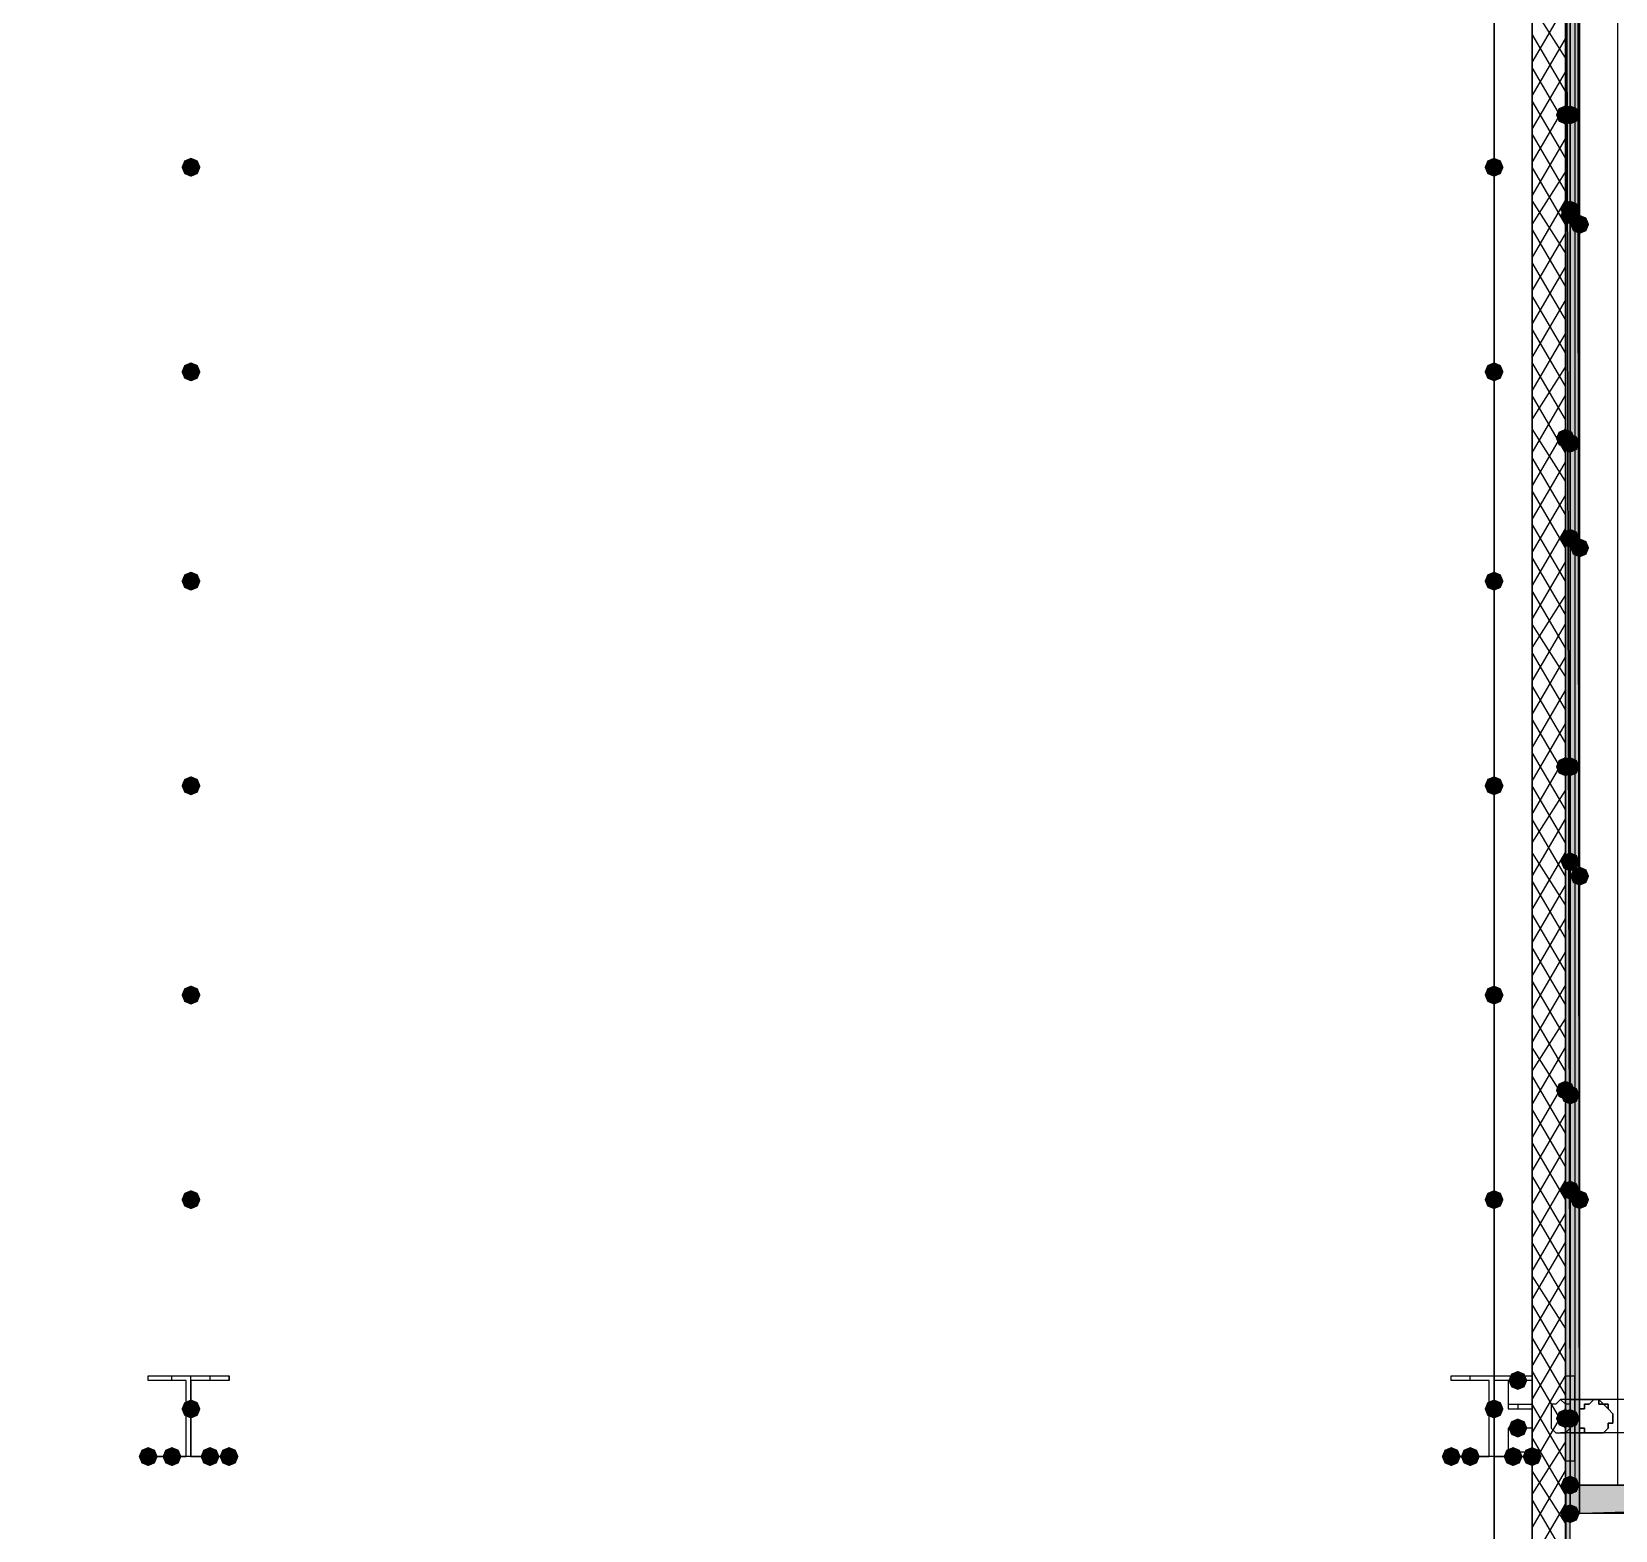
# Model space of a CAD drawing. Header units: millimetres. Extents: x 0 to 420, y 0 to 297.
# Drawn here: x 380.01 to 394.1, y 120.88 to 134.22 of the extents above; entities that cross this region are included whole.
import ezdxf

# ---------------------------------------------------------------- set-up
doc = ezdxf.new("R2010")
doc.units = ezdxf.units.MM
doc.layers.get('0').update_dxf_attribs({"linetype": 'CONTINUOUS'})

msp = doc.modelspace()

# ---------------------------------------------------------------- hatches: boundary and pattern name
at = {"true_color": 0x000007}
h = msp.add_hatch(color=0, dxfattribs=at)
h.paths.add_polyline_path([(393.784667, 203.623333), (393.784667, 121.031), (393.7, 203.623333)], flags=0)
h.paths.add_polyline_path([(393.784667, 121.031), (393.7, 203.623333), (393.7, 121.031)], flags=0)
h = msp.add_hatch(color=0, dxfattribs=at)
h.paths.add_polyline_path([(393.7, 139.276667), (393.657667, 139.276667), (393.7, 121.877667)], flags=0)
h.paths.add_polyline_path([(393.657667, 139.276667), (393.7, 121.877667), (393.657667, 121.877667)], flags=0)
at = {"true_color": 0x0000fe}
for points in [[(393.742333, 133.477), (393.717462, 133.417204), (393.657667, 133.392333), (393.597871, 133.417204), (393.573, 133.477), (393.597871, 133.536796), (393.657667, 133.561667), (393.717462, 133.536796)], [(393.784667, 133.477), (393.759796, 133.417204), (393.7, 133.392333), (393.640204, 133.417204), (393.615333, 133.477), (393.640204, 133.536796), (393.7, 133.561667), (393.759796, 133.536796)], [(393.784667, 132.630333), (393.759796, 132.570538), (393.7, 132.545667), (393.640204, 132.570538), (393.615333, 132.630333), (393.640204, 132.690129), (393.7, 132.715), (393.759796, 132.690129)], [(393.784667, 132.630333), (393.759796, 132.570538), (393.7, 132.545667), (393.640204, 132.570538), (393.615333, 132.630333), (393.640204, 132.690129), (393.7, 132.715), (393.759796, 132.690129)], [(393.784667, 132.588), (393.759796, 132.528204), (393.7, 132.503333), (393.640204, 132.528204), (393.615333, 132.588), (393.640204, 132.647796), (393.7, 132.672667), (393.759796, 132.647796)], [(393.869333, 132.503333), (393.844462, 132.443537), (393.784667, 132.418667), (393.724871, 132.443537), (393.7, 132.503333), (393.724871, 132.563129), (393.784667, 132.588), (393.844462, 132.563129)], [(393.742333, 130.598333), (393.717462, 130.538537), (393.657667, 130.513667), (393.597871, 130.538537), (393.573, 130.598333), (393.597871, 130.658129), (393.657667, 130.683), (393.717462, 130.658129)], [(393.784667, 130.556), (393.759796, 130.496204), (393.7, 130.471333), (393.640204, 130.496204), (393.615333, 130.556), (393.640204, 130.615796), (393.7, 130.640667), (393.759796, 130.615796)], [(393.784667, 129.709333), (393.759796, 129.649537), (393.7, 129.624667), (393.640204, 129.649537), (393.615333, 129.709333), (393.640204, 129.769129), (393.7, 129.794), (393.759796, 129.769129)], [(393.784667, 129.709333), (393.759796, 129.649537), (393.7, 129.624667), (393.640204, 129.649537), (393.615333, 129.709333), (393.640204, 129.769129), (393.7, 129.794), (393.759796, 129.769129)], [(393.784667, 129.709333), (393.759796, 129.649537), (393.7, 129.624667), (393.640204, 129.649537), (393.615333, 129.709333), (393.640204, 129.769129), (393.7, 129.794), (393.759796, 129.769129)], [(393.869333, 129.624667), (393.844462, 129.564871), (393.784667, 129.54), (393.724871, 129.564871), (393.7, 129.624667), (393.724871, 129.684462), (393.784667, 129.709333), (393.844462, 129.684463)], [(393.742333, 127.677333), (393.717462, 127.617537), (393.657667, 127.592667), (393.597871, 127.617537), (393.573, 127.677333), (393.597871, 127.737129), (393.657667, 127.762), (393.717462, 127.737129)], [(393.784667, 127.677333), (393.759796, 127.617537), (393.7, 127.592667), (393.640204, 127.617537), (393.615333, 127.677333), (393.640204, 127.737129), (393.7, 127.762), (393.759796, 127.737129)], [(393.784667, 126.830667), (393.759796, 126.770871), (393.7, 126.746), (393.640204, 126.770871), (393.615333, 126.830667), (393.640204, 126.890462), (393.7, 126.915333), (393.759796, 126.890463)], [(393.784667, 126.830667), (393.759796, 126.770871), (393.7, 126.746), (393.640204, 126.770871), (393.615333, 126.830667), (393.640204, 126.890462), (393.7, 126.915333), (393.759796, 126.890463)], [(393.784667, 126.830667), (393.759796, 126.770871), (393.7, 126.746), (393.640204, 126.770871), (393.615333, 126.830667), (393.640204, 126.890462), (393.7, 126.915333), (393.759796, 126.890463)], [(393.869333, 126.703667), (393.844462, 126.643871), (393.784667, 126.619), (393.724871, 126.643871), (393.7, 126.703667), (393.724871, 126.763462), (393.784667, 126.788333), (393.844462, 126.763463)], [(393.742333, 124.798667), (393.717462, 124.738871), (393.657667, 124.714), (393.597871, 124.738871), (393.573, 124.798667), (393.597871, 124.858462), (393.657667, 124.883333), (393.717462, 124.858463)], [(393.784667, 124.756333), (393.759796, 124.696537), (393.7, 124.671667), (393.640204, 124.696537), (393.615333, 124.756333), (393.640204, 124.816129), (393.7, 124.841), (393.759796, 124.816129)], [(393.784667, 123.909667), (393.759796, 123.849871), (393.7, 123.825), (393.640204, 123.849871), (393.615333, 123.909667), (393.640204, 123.969462), (393.7, 123.994333), (393.759796, 123.969463)], [(393.784667, 123.909667), (393.759796, 123.849871), (393.7, 123.825), (393.640204, 123.849871), (393.615333, 123.909667), (393.640204, 123.969462), (393.7, 123.994333), (393.759796, 123.969463)], [(393.784667, 123.909667), (393.759796, 123.849871), (393.7, 123.825), (393.640204, 123.849871), (393.615333, 123.909667), (393.640204, 123.969462), (393.7, 123.994333), (393.759796, 123.969463)], [(393.869333, 123.825), (393.844462, 123.765204), (393.784667, 123.740333), (393.724871, 123.765204), (393.7, 123.825), (393.724871, 123.884796), (393.784667, 123.909667), (393.844462, 123.884796)], [(393.742333, 121.877667), (393.717462, 121.817871), (393.657667, 121.793), (393.597871, 121.817871), (393.573, 121.877667), (393.597871, 121.937462), (393.657667, 121.962333), (393.717462, 121.937463)], [(393.784667, 121.877667), (393.759796, 121.817871), (393.7, 121.793), (393.640204, 121.817871), (393.615333, 121.877667), (393.640204, 121.937462), (393.7, 121.962333), (393.759796, 121.937463)], [(393.784667, 121.285), (393.759796, 121.225204), (393.7, 121.200333), (393.640204, 121.225204), (393.615333, 121.285), (393.640204, 121.344796), (393.7, 121.369667), (393.759796, 121.344796)], [(393.784667, 121.031), (393.759796, 120.971204), (393.7, 120.946333), (393.640204, 120.971204), (393.615333, 121.031), (393.640204, 121.090796), (393.7, 121.115667), (393.759796, 121.090796)], [(393.784667, 121.031), (393.759796, 120.971204), (393.7, 120.946333), (393.640204, 120.971204), (393.615333, 121.031), (393.640204, 121.090796), (393.7, 121.115667), (393.759796, 121.090796)]]:
    msp.add_hatch(color=0, dxfattribs=at).paths.add_polyline_path(points, flags=0)
at = {"true_color": 0x000007}
for points in [[(381.508, 133.011333), (381.483129, 132.951537), (381.423333, 132.926667), (381.363538, 132.951537), (381.338667, 133.011333), (381.363537, 133.071129), (381.423333, 133.096), (381.483129, 133.071129)], [(393.107333, 133.011333), (393.082462, 132.951537), (393.022667, 132.926667), (392.962871, 132.951537), (392.938, 133.011333), (392.962871, 133.071129), (393.022667, 133.096), (393.082462, 133.071129)], [(381.508, 131.191), (381.483129, 131.131204), (381.423333, 131.106333), (381.363538, 131.131204), (381.338667, 131.191), (381.363537, 131.250796), (381.423333, 131.275667), (381.483129, 131.250796)], [(393.107333, 131.191), (393.082462, 131.131204), (393.022667, 131.106333), (392.962871, 131.131204), (392.938, 131.191), (392.962871, 131.250796), (393.022667, 131.275667), (393.082462, 131.250796)], [(381.508, 129.328333), (381.483129, 129.268537), (381.423333, 129.243667), (381.363538, 129.268537), (381.338667, 129.328333), (381.363537, 129.388129), (381.423333, 129.413), (381.483129, 129.388129)], [(393.107333, 129.328333), (393.082462, 129.268537), (393.022667, 129.243667), (392.962871, 129.268537), (392.938, 129.328333), (392.962871, 129.388129), (393.022667, 129.413), (393.082462, 129.388129)], [(381.508, 127.508), (381.483129, 127.448204), (381.423333, 127.423333), (381.363538, 127.448204), (381.338667, 127.508), (381.363537, 127.567796), (381.423333, 127.592667), (381.483129, 127.567796)], [(393.107333, 127.508), (393.082462, 127.448204), (393.022667, 127.423333), (392.962871, 127.448204), (392.938, 127.508), (392.962871, 127.567796), (393.022667, 127.592667), (393.082462, 127.567796)], [(381.508, 125.645333), (381.483129, 125.585538), (381.423333, 125.560667), (381.363538, 125.585538), (381.338667, 125.645333), (381.363537, 125.705129), (381.423333, 125.73), (381.483129, 125.705129)], [(393.107333, 125.645333), (393.082462, 125.585538), (393.022667, 125.560667), (392.962871, 125.585538), (392.938, 125.645333), (392.962871, 125.705129), (393.022667, 125.73), (393.082462, 125.705129)], [(381.508, 123.825), (381.483129, 123.765204), (381.423333, 123.740333), (381.363538, 123.765204), (381.338667, 123.825), (381.363537, 123.884796), (381.423333, 123.909667), (381.483129, 123.884796)], [(393.107333, 123.825), (393.082462, 123.765204), (393.022667, 123.740333), (392.962871, 123.765204), (392.938, 123.825), (392.962871, 123.884796), (393.022667, 123.909667), (393.082462, 123.884796)], [(393.319, 122.216333), (393.294129, 122.156537), (393.234333, 122.131667), (393.174537, 122.156537), (393.149667, 122.216333), (393.174537, 122.276129), (393.234333, 122.301), (393.294129, 122.276129)], [(381.508, 121.962333), (381.483129, 121.902537), (381.423333, 121.877667), (381.363538, 121.902537), (381.338667, 121.962333), (381.363537, 122.022129), (381.423333, 122.047), (381.483129, 122.022129)], [(393.107333, 121.962333), (393.082462, 121.902537), (393.022667, 121.877667), (392.962871, 121.902537), (392.938, 121.962333), (392.962871, 122.022129), (393.022667, 122.047), (393.082462, 122.022129)], [(393.319, 121.793), (393.294129, 121.733204), (393.234333, 121.708333), (393.174537, 121.733204), (393.149667, 121.793), (393.174537, 121.852796), (393.234333, 121.877667), (393.294129, 121.852796)], [(381.127, 121.539), (381.102129, 121.479204), (381.042333, 121.454333), (380.982538, 121.479204), (380.957667, 121.539), (380.982537, 121.598796), (381.042333, 121.623667), (381.102129, 121.598796)], [(381.338667, 121.539), (381.313796, 121.479204), (381.254, 121.454333), (381.194204, 121.479204), (381.169333, 121.539), (381.194204, 121.598796), (381.254, 121.623667), (381.313796, 121.598796)], [(381.677333, 121.539), (381.652462, 121.479204), (381.592667, 121.454333), (381.532871, 121.479204), (381.508, 121.539), (381.532871, 121.598796), (381.592667, 121.623667), (381.652462, 121.598796)], [(381.846667, 121.539), (381.821796, 121.479204), (381.762, 121.454333), (381.702204, 121.479204), (381.677333, 121.539), (381.702204, 121.598796), (381.762, 121.623667), (381.821796, 121.598796)], [(392.726333, 121.539), (392.701462, 121.479204), (392.641667, 121.454333), (392.581871, 121.479204), (392.557, 121.539), (392.581871, 121.598796), (392.641667, 121.623667), (392.701462, 121.598796)], [(392.895667, 121.539), (392.870796, 121.479204), (392.811, 121.454333), (392.751204, 121.479204), (392.726333, 121.539), (392.751204, 121.598796), (392.811, 121.623667), (392.870796, 121.598796)], [(393.276667, 121.539), (393.251796, 121.479204), (393.192, 121.454333), (393.132204, 121.479204), (393.107333, 121.539), (393.132204, 121.598796), (393.192, 121.623667), (393.251796, 121.598796)], [(393.446, 121.539), (393.421129, 121.479204), (393.361333, 121.454333), (393.301537, 121.479204), (393.276667, 121.539), (393.301537, 121.598796), (393.361333, 121.623667), (393.421129, 121.598796)]]:
    msp.add_hatch(color=0, dxfattribs=at).paths.add_polyline_path(points, flags=0)
h = msp.add_hatch(color=0, dxfattribs=at)
h.paths.add_polyline_path([(393.7, 121.877667), (393.657667, 121.877667), (393.7, 103.801333)], flags=0)
h.paths.add_polyline_path([(393.657667, 121.877667), (393.7, 103.801333), (393.657667, 103.801333)], flags=0)
h = msp.add_hatch(color=0, dxfattribs=at)
h.paths.add_polyline_path([(402.209, 121.031), (393.7, 121.031), (402.209, 121.285)], flags=0)
h.paths.add_polyline_path([(393.7, 121.031), (402.209, 121.285), (393.7, 121.285)], flags=0)

# ---------------------------------------------------------------- linework, layer by layer
at = {"color": 0, "true_color": 0x000007}
for points in [[(393.657667, 104.14), (393.657667, 221.064667)], [(393.7, 203.623333), (393.7, 121.031), (393.7, 203.623333), (393.7, 121.031)], [(393.7, 203.623333), (393.7, 121.031)], [(393.7, 203.623333), (393.7, 121.031)], [(393.7, 139.276667), (393.7, 121.877667), (393.657667, 139.276667), (393.657667, 121.877667)], [(393.361333, 138.641667), (393.361333, 104.14)], [(393.361333, 133.942667), (393.657667, 134.450667)], [(393.657667, 133.985), (393.361333, 134.450667)], [(393.657667, 133.688667), (393.361333, 134.196667)], [(393.361333, 133.646333), (393.657667, 134.154333)], [(393.657667, 133.392333), (393.361333, 133.900333)], [(393.361333, 133.35), (393.657667, 133.858)], [(393.657667, 133.096), (393.361333, 133.604)], [(393.361333, 133.053667), (393.657667, 133.561667)], [(393.657667, 132.799667), (393.361333, 133.307667)], [(393.361333, 132.757333), (393.657667, 133.265333)], [(393.657667, 132.503333), (393.361333, 133.011333)], [(393.361333, 132.503333), (393.657667, 132.969)], [(393.361333, 132.207), (393.657667, 132.715)], [(393.657667, 132.249333), (393.361333, 132.715)], [(393.657667, 131.953), (393.361333, 132.461)], [(393.361333, 131.910667), (393.657667, 132.418667)], [(393.657667, 131.656667), (393.361333, 132.164667)], [(393.361333, 131.614333), (393.657667, 132.122333)], [(393.657667, 131.360333), (393.361333, 131.868333)], [(393.361333, 131.318), (393.657667, 131.826)], [(393.657667, 131.064), (393.361333, 131.572)], [(393.361333, 131.021667), (393.657667, 131.529667)], [(393.657667, 130.767667), (393.361333, 131.275667)], [(393.361333, 130.767667), (393.657667, 131.233333)], [(393.361333, 130.471333), (393.657667, 130.979333)], [(393.657667, 130.471333), (393.361333, 130.979333)], [(393.361333, 130.175), (393.657667, 130.683)], [(393.657667, 130.217333), (393.361333, 130.683)], [(393.657667, 129.921), (393.361333, 130.429)], [(393.361333, 129.878667), (393.657667, 130.386667)], [(393.657667, 129.624667), (393.361333, 130.132667)], [(393.361333, 129.582333), (393.657667, 130.090333)], [(393.657667, 129.328333), (393.361333, 129.836333)], [(393.361333, 129.286), (393.657667, 129.794)], [(393.657667, 129.032), (393.361333, 129.54)], [(393.361333, 128.989667), (393.657667, 129.497667)], [(393.657667, 128.735667), (393.361333, 129.243667)], [(393.361333, 128.735667), (393.657667, 129.201333)], [(393.361333, 128.439333), (393.657667, 128.947333)], [(393.657667, 128.481667), (393.361333, 128.947333)], [(393.657667, 128.185333), (393.361333, 128.693333)], [(393.361333, 128.143), (393.657667, 128.651)], [(393.657667, 127.889), (393.361333, 128.397)], [(393.361333, 127.846667), (393.657667, 128.354667)], [(393.657667, 127.592667), (393.361333, 128.100667)], [(393.361333, 127.550333), (393.657667, 128.058333)], [(393.657667, 127.296333), (393.361333, 127.804333)], [(393.361333, 127.254), (393.657667, 127.762)], [(393.657667, 127), (393.361333, 127.508)], [(393.361333, 127), (393.657667, 127.465667)], [(393.361333, 126.703667), (393.657667, 127.211667)], [(393.657667, 126.703667), (393.361333, 127.211667)], [(393.361333, 126.407333), (393.657667, 126.915333)], [(393.657667, 126.449667), (393.361333, 126.915333)], [(393.657667, 126.153333), (393.361333, 126.661333)], [(393.361333, 126.111), (393.657667, 126.619)], [(393.657667, 125.857), (393.361333, 126.365)], [(393.361333, 125.814667), (393.657667, 126.322667)], [(393.657667, 125.560667), (393.361333, 126.068667)], [(393.361333, 125.518333), (393.657667, 126.026333)], [(393.657667, 125.264333), (393.361333, 125.772333)], [(393.361333, 125.222), (393.657667, 125.73)], [(393.657667, 124.968), (393.361333, 125.476)], [(393.361333, 124.968), (393.657667, 125.433667)], [(393.361333, 124.671667), (393.657667, 125.179667)], [(393.657667, 124.714), (393.361333, 125.179667)], [(393.657667, 124.417667), (393.361333, 124.925667)], [(393.361333, 124.375333), (393.657667, 124.883333)], [(393.657667, 124.121333), (393.361333, 124.629333)], [(393.361333, 124.079), (393.657667, 124.587)], [(393.657667, 123.825), (393.361333, 124.333)], [(393.361333, 123.782667), (393.657667, 124.290667)], [(393.657667, 123.528667), (393.361333, 124.036667)], [(393.361333, 123.486333), (393.657667, 123.994333)], [(393.657667, 123.232333), (393.361333, 123.740333)], [(393.361333, 123.19), (393.657667, 123.698)], [(393.361333, 122.936), (393.657667, 123.444)], [(393.657667, 122.936), (393.361333, 123.444)], [(393.361333, 122.639667), (393.657667, 123.147667)], [(393.657667, 122.682), (393.361333, 123.147667)], [(393.657667, 122.385667), (393.361333, 122.893667)], [(393.361333, 122.343333), (393.657667, 122.851333)], [(393.657667, 122.089333), (393.361333, 122.597333)], [(393.361333, 122.047), (393.657667, 122.555)], [(381.042333, 122.216333), (381.042333, 122.258667)], [(381.254, 122.216333), (381.254, 122.258667)], [(381.423333, 121.539), (381.423333, 122.258667)], [(381.592667, 122.216333), (381.592667, 122.258667)], [(381.762, 122.216333), (381.762, 122.258667)], [(392.641667, 122.216333), (392.641667, 122.258667)], [(392.811, 122.216333), (392.811, 122.258667)], [(393.022667, 121.539), (393.022667, 122.258667)], [(393.192, 122.216333), (393.192, 122.258667)], [(393.657667, 121.793), (393.361333, 122.301)], [(393.361333, 122.216333), (393.361333, 122.258667)], [(393.361333, 121.750667), (393.657667, 122.258667)], [(393.742333, 121.496667), (393.657667, 121.496667), (393.657667, 121.539), (393.657667, 121.581333), (393.657667, 121.623667), (393.657667, 121.708333), (393.657667, 121.750667), (393.657667, 121.835333), (393.657667, 121.877667), (393.657667, 121.962333), (393.657667, 122.004667), (393.657667, 122.089333), (393.657667, 122.131667), (393.657667, 122.174), (393.657667, 122.216333), (393.657667, 122.258667), (393.742333, 122.258667)], [(393.742333, 121.496667), (393.742333, 121.539), (393.742333, 121.581333), (393.742333, 121.623667), (393.742333, 121.708333), (393.742333, 121.750667), (393.742333, 121.835333), (393.742333, 121.877667), (393.742333, 121.962333), (393.742333, 122.004667), (393.742333, 122.089333), (393.742333, 122.131667), (393.742333, 122.174), (393.742333, 122.216333), (393.742333, 122.258667)], [(393.234333, 122.004667), (393.234333, 121.962333)], [(393.657667, 121.496667), (393.361333, 122.004667)], [(393.361333, 121.454333), (393.657667, 121.962333)], [(398.907, 122.047), (393.615333, 122.047)], [(393.657667, 121.877667), (393.657667, 103.843667), (393.657667, 121.877667), (393.7, 103.843667)], [(393.657667, 121.200333), (393.361333, 121.708333)], [(393.361333, 121.200333), (393.657667, 121.666)], [(398.907, 121.750667), (393.615333, 121.750667)], [(393.234333, 121.581333), (393.234333, 121.539)], [(393.361333, 120.904), (393.657667, 121.412)], [(393.657667, 120.946333), (393.361333, 121.412)], [(402.209, 121.285), (393.7, 121.285)], [(393.657667, 120.65), (393.361333, 121.158)], [(393.361333, 120.607667), (393.657667, 121.115667)]]:
    msp.add_lwpolyline(points, dxfattribs=at)
for points in [[(393.361333, 220.810667), (259.291667, 220.810667), (259.291667, 189.780333), (242.612333, 189.780333), (242.612333, 220.810667), (108.585, 220.810667), (108.585, 104.14), (242.654667, 104.14), (242.654667, 135.128), (259.291667, 135.128), (259.291667, 104.14), (393.361333, 104.14)], [(242.612333, 220.429667), (242.612333, 189.780333), (259.291667, 189.780333), (259.291667, 220.429667), (393.022667, 220.429667), (393.022667, 104.478667), (259.291667, 104.478667), (259.291667, 135.128), (242.654667, 135.128), (242.654667, 104.478667), (108.923667, 104.478667), (108.923667, 220.429667)], [(393.784667, 203.623333), (393.784667, 121.031), (393.7, 203.623333)], [(393.784667, 121.031), (393.7, 203.623333), (393.7, 121.031)], [(393.784667, 203.623333), (393.7, 203.623333), (393.7, 121.031), (393.784667, 121.031)], [(393.742333, 162.475333), (393.742333, 121.285), (394.123333, 121.285), (394.123333, 162.475333)], [(393.7, 139.276667), (393.657667, 139.276667), (393.7, 121.877667)], [(393.657667, 139.276667), (393.7, 121.877667), (393.657667, 121.877667)], [(393.7, 121.877667), (393.7, 139.276667), (393.657667, 139.276667), (393.657667, 121.877667)], [(393.7, 121.877667), (393.7, 139.276667), (393.657667, 139.276667), (393.657667, 121.877667)], [(402.209, 121.031), (393.7, 121.031), (393.7, 121.285), (402.209, 121.285), (402.209, 139.276667), (402.505333, 139.276667), (402.505333, 121.031)], [(381.762, 121.539), (381.042333, 121.539), (381.381, 121.539), (381.381, 122.216333), (381.042333, 122.216333), (381.042333, 122.258667), (381.762, 122.258667), (381.762, 122.216333), (381.423333, 122.216333), (381.423333, 121.539)], [(393.361333, 121.539), (392.641667, 121.539), (392.980333, 121.539), (392.980333, 122.216333), (392.641667, 122.216333), (392.641667, 122.258667), (393.361333, 122.258667), (393.361333, 122.216333), (393.022667, 122.216333), (393.022667, 121.539)], [(393.361333, 122.216333), (393.149667, 122.216333), (393.149667, 122.004667), (393.361333, 122.004667), (393.361333, 122.216333), (393.149667, 122.216333), (393.149667, 121.962333), (393.361333, 121.962333)], [(393.7, 122.131667), (393.7, 122.047), (393.911667, 122.047), (393.954, 122.047), (393.996333, 122.004667), (394.038667, 122.004667), (394.038667, 121.962333), (394.081, 121.92), (394.081, 121.877667), (394.081, 121.835333), (394.038667, 121.835333), (394.038667, 121.793), (393.996333, 121.750667), (393.954, 121.750667), (393.911667, 121.750667), (393.7, 121.750667), (393.7, 121.623667), (393.7, 121.750667), (393.911667, 121.750667), (393.954, 121.750667), (393.996333, 121.750667), (394.038667, 121.793), (394.038667, 121.835333), (394.081, 121.835333), (394.081, 121.877667), (394.081, 121.92), (394.038667, 121.962333), (394.038667, 122.004667), (393.996333, 122.004667), (393.954, 122.004667), (393.954, 122.047), (393.911667, 122.047), (393.7, 122.047), (393.7, 122.131667), (393.7, 122.047), (393.911667, 122.047), (393.954, 122.047), (393.996333, 122.004667), (394.038667, 122.004667), (394.038667, 121.962333), (394.081, 121.92), (394.081, 121.877667), (394.081, 121.835333), (394.038667, 121.835333), (394.038667, 121.793), (393.996333, 121.750667), (393.954, 121.750667), (393.911667, 121.750667), (393.7, 121.750667), (393.7, 121.623667), (393.7, 121.750667), (393.911667, 121.750667), (393.954, 121.750667), (393.996333, 121.750667), (394.038667, 121.793), (394.038667, 121.835333), (394.081, 121.835333), (394.081, 121.877667), (394.081, 121.92), (394.038667, 121.962333), (394.038667, 122.004667), (393.996333, 122.004667), (393.954, 122.004667), (393.954, 122.047), (393.911667, 122.047), (393.7, 122.047), (393.7, 122.131667), (393.7, 122.047), (393.911667, 122.047), (393.954, 122.047), (393.954, 122.004667), (393.996333, 122.004667), (394.038667, 122.004667), (394.038667, 121.962333), (394.081, 121.92), (394.081, 121.877667), (394.081, 121.835333), (394.038667, 121.835333), (394.038667, 121.793), (393.996333, 121.750667), (393.954, 121.750667), (393.911667, 121.750667), (393.7, 121.750667), (393.7, 121.623667), (393.7, 121.750667), (393.911667, 121.750667), (393.954, 121.750667), (393.996333, 121.750667), (394.038667, 121.793), (394.038667, 121.835333), (394.081, 121.835333), (394.081, 121.877667), (394.081, 121.92), (394.038667, 121.962333), (394.038667, 122.004667), (393.996333, 122.004667), (393.954, 122.047), (393.911667, 122.047), (393.7, 122.047)], [(393.530667, 121.877667), (393.530667, 121.835333), (393.530667, 121.793), (393.573, 121.750667), (393.615333, 121.750667), (393.657667, 121.750667), (393.7, 121.793), (393.7, 121.835333), (393.7, 121.877667), (393.7, 121.92), (393.7, 121.962333), (393.7, 122.004667), (393.657667, 122.004667), (393.615333, 122.047), (393.573, 122.004667), (393.530667, 122.004667), (393.530667, 121.962333), (393.530667, 121.92)], [(393.911667, 121.750667), (393.869333, 121.750667), (393.827, 121.750667), (393.827, 121.793), (393.784667, 121.793), (393.784667, 121.835333), (393.784667, 121.877667), (393.784667, 121.92), (393.784667, 121.962333), (393.827, 121.962333), (393.827, 122.004667), (393.869333, 122.004667), (393.911667, 122.047), (393.954, 122.047), (393.954, 122.004667), (393.996333, 122.004667), (394.038667, 121.962333), (394.081, 121.92), (394.081, 121.877667), (394.081, 121.835333), (394.038667, 121.835333), (394.038667, 121.793), (393.996333, 121.750667), (393.954, 121.750667)], [(393.911667, 121.750667), (393.954, 121.750667), (393.996333, 121.750667), (394.038667, 121.793), (394.038667, 121.835333), (394.081, 121.835333), (394.081, 121.877667), (394.081, 121.92), (394.038667, 121.962333), (393.996333, 122.004667), (393.954, 122.004667), (393.954, 122.047), (393.911667, 122.047), (393.869333, 122.004667), (393.827, 122.004667), (393.827, 121.962333), (393.784667, 121.962333), (393.784667, 121.92), (393.784667, 121.877667), (393.784667, 121.835333), (393.784667, 121.793), (393.827, 121.793), (393.827, 121.750667), (393.869333, 121.750667)], [(393.7, 121.877667), (393.657667, 121.877667), (393.7, 103.801333)], [(393.657667, 121.877667), (393.7, 103.801333), (393.657667, 103.801333)], [(393.657667, 121.877667), (393.657667, 103.843667), (393.7, 103.843667), (393.7, 121.877667)], [(393.657667, 121.877667), (393.657667, 103.801333), (393.7, 103.801333), (393.7, 121.877667)], [(393.361333, 121.793), (393.149667, 121.793), (393.149667, 121.581333), (393.361333, 121.581333), (393.361333, 121.793), (393.149667, 121.793), (393.149667, 121.539), (393.361333, 121.539)], [(402.209, 121.031), (393.7, 121.031), (402.209, 121.285)], [(393.7, 121.031), (402.209, 121.285), (393.7, 121.285)]]:
    msp.add_lwpolyline(points, close=True, dxfattribs=at)
at = {"color": 0, "true_color": 0x0000fe}
msp.add_lwpolyline([(242.612333, 220.429667), (108.923667, 220.429667), (108.923667, 104.478667), (242.654667, 104.478667), (242.654667, 135.128), (259.291667, 135.128), (259.291667, 104.478667), (393.022667, 104.478667), (393.022667, 220.429667), (259.291667, 220.429667), (259.291667, 189.780333), (242.612333, 189.780333)], close=True, dxfattribs=at)
at = {"color": 0, "true_color": 0x00002b}
msp.add_lwpolyline([(393.361333, 138.641667), (364.151333, 138.641667), (364.151333, 104.14), (393.361333, 104.14)], close=True, dxfattribs=at)

doc.saveas('drawing.dxf')
